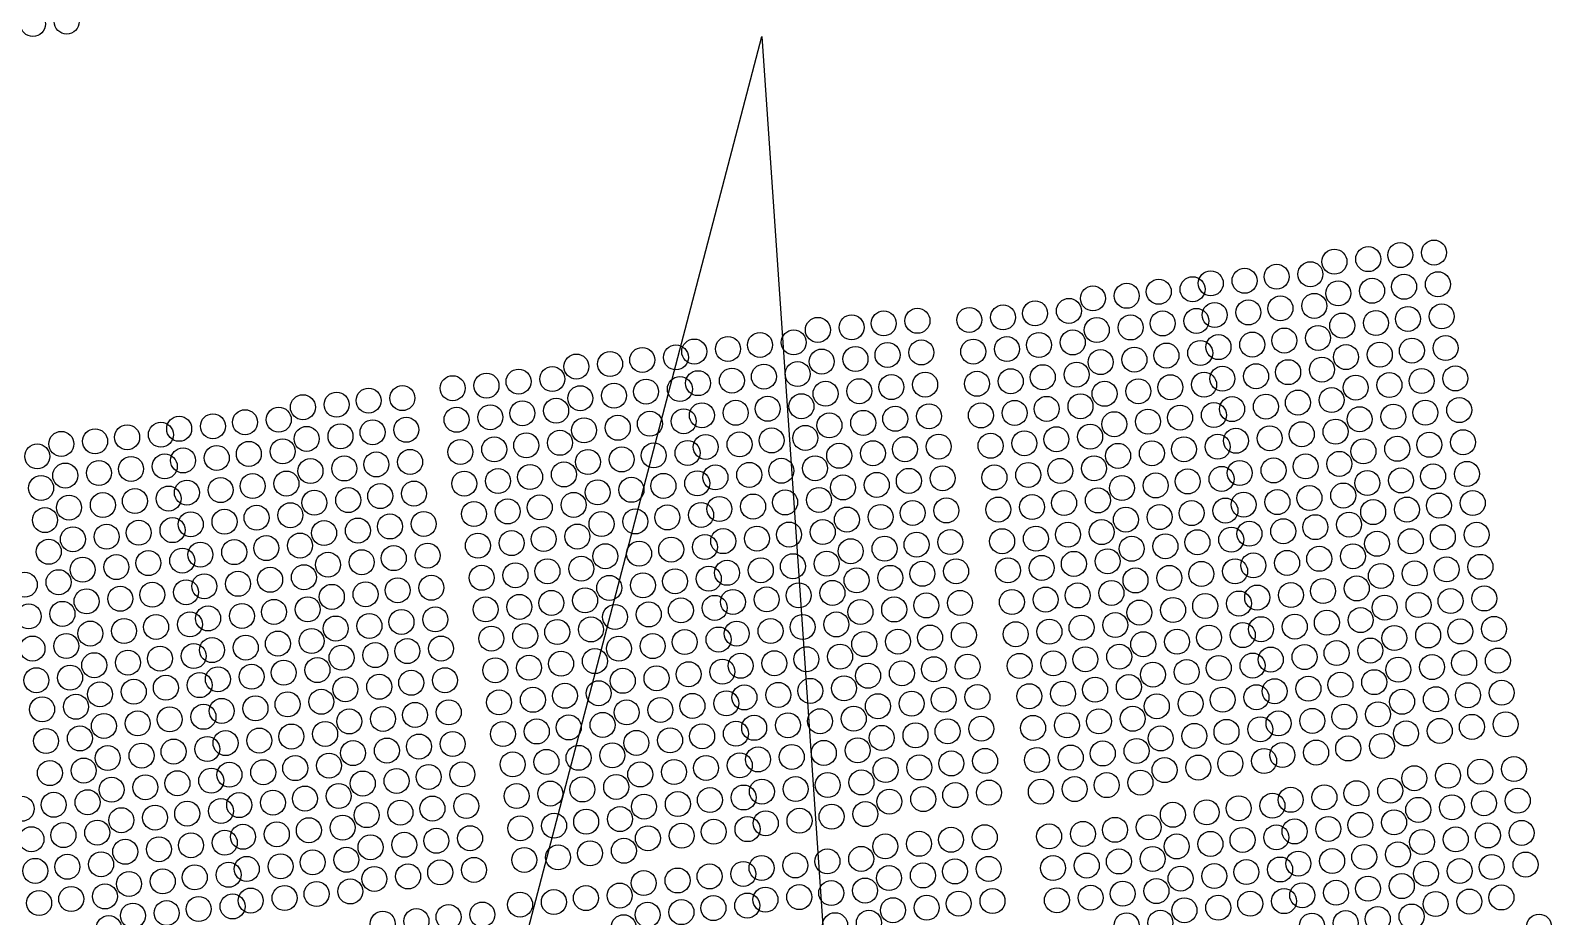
# Model space of a CAD drawing. Header units: inches. Extents: x -133 to 1452, y -237 to 1791.
# Drawn here: x 750.5 to 953.7, y 1055.4 to 1173.8 of the extents above; entities that cross this region are included whole.
import ezdxf

# ---------------------------------------------------------------- set-up
doc = ezdxf.new("R2010")
doc.units = ezdxf.units.IN
doc.header["$MEASUREMENT"] = 0

msp = doc.modelspace()

# ---------------------------------------------------------------- linework, layer by layer
for p, q in [((801.54, 994.62), (848.19, 1172.99)), ((848.19, 1172.99), (862.84, 959.38))]:
    msp.add_line(p, q)
for centre in [(750.8, 1174.64), (755.31, 1174.98), (924.73, 1142.89), (929.24, 1143.23), (933.52, 1143.77), (938.03, 1144.11), (917, 1140.88), (921.51, 1141.22), (901.25, 1138.87), (905.76, 1139.21), (908.2, 1140), (912.71, 1140.34), (929.76, 1139), (934.04, 1139.54), (938.55, 1139.88), (892.45, 1137.99), (896.97, 1138.33), (922.03, 1136.99), (925.24, 1138.66), (869, 1134.99), (875.93, 1135.11), (880.44, 1135.45), (884.72, 1135.99), (889.24, 1136.32), (906.28, 1134.98), (908.72, 1135.77), (913.23, 1136.11), (917.51, 1136.65), (930.27, 1134.7), (934.55, 1135.24), (939.06, 1135.58), (855.69, 1133.78), (860.2, 1134.12), (864.49, 1134.65), (892.97, 1133.76), (897.49, 1134.1), (901.77, 1134.64), (922.54, 1132.7), (925.76, 1134.36), (839.17, 1130.89), (843.68, 1131.23), (847.96, 1131.77), (852.47, 1132.11), (869.52, 1130.76), (876.45, 1130.88), (880.96, 1131.22), (885.24, 1131.76), (889.76, 1132.1), (906.79, 1130.69), (909.23, 1131.48), (913.74, 1131.82), (918.03, 1132.36), (935.07, 1131.01), (939.58, 1131.35), (823.42, 1128.88), (827.93, 1129.22), (832.22, 1129.76), (836.73, 1130.1), (856.21, 1129.55), (860.72, 1129.89), (865, 1130.43), (893.48, 1129.47), (898, 1129.81), (902.28, 1130.35), (926.27, 1130.14), (930.79, 1130.47), (815.69, 1126.87), (820.2, 1127.21), (839.68, 1126.66), (844.2, 1127), (848.48, 1127.54), (852.99, 1127.88), (876.96, 1126.58), (881.47, 1126.92), (885.75, 1127.46), (890.27, 1127.8), (909.75, 1127.25), (914.26, 1127.59), (918.54, 1128.13), (923.06, 1128.47), (936.37, 1126.95), (940.88, 1127.29), (800.17, 1124.66), (806.89, 1125.99), (811.41, 1126.33), (823.94, 1124.65), (828.45, 1124.99), (832.73, 1125.53), (837.25, 1125.87), (856.72, 1125.25), (861.23, 1125.59), (865.52, 1126.13), (870.03, 1126.47), (894, 1125.24), (898.52, 1125.58), (902.8, 1126.12), (907.31, 1126.46), (927.57, 1126.07), (932.08, 1126.41), (786.87, 1123.45), (791.38, 1123.79), (795.66, 1124.33), (816.21, 1122.64), (820.72, 1122.98), (844.71, 1122.7), (848.99, 1123.24), (853.5, 1123.58), (881.99, 1122.69), (886.27, 1123.23), (890.79, 1123.57), (911.05, 1123.19), (915.56, 1123.53), (919.84, 1124.07), (924.35, 1124.4), (936.88, 1122.72), (941.4, 1123.06), (770.34, 1120.56), (774.85, 1120.9), (779.14, 1121.44), (783.65, 1121.78), (800.69, 1120.43), (807.41, 1121.77), (811.92, 1122.1), (828.96, 1120.7), (833.24, 1121.24), (837.76, 1121.57), (840.19, 1122.37), (857.24, 1121.02), (861.75, 1121.36), (866.03, 1121.9), (870.55, 1122.24), (877.48, 1122.35), (895.3, 1121.18), (899.81, 1121.52), (904.1, 1122.06), (908.61, 1122.4), (928.09, 1121.84), (932.6, 1122.18), (754.59, 1118.55), (759.11, 1118.89), (763.39, 1119.43), (767.9, 1119.77), (787.38, 1119.22), (791.9, 1119.56), (796.18, 1120.1), (821.23, 1118.69), (824.45, 1120.36), (845.23, 1118.48), (849.51, 1119.01), (854.02, 1119.35), (883.29, 1118.63), (887.57, 1119.17), (892.08, 1119.51), (911.56, 1118.96), (916.08, 1119.3), (920.36, 1119.84), (924.87, 1120.18), (937.4, 1118.43), (941.91, 1118.77), (751.38, 1116.88), (775.37, 1116.67), (779.65, 1117.21), (784.17, 1117.55), (807.92, 1117.47), (812.44, 1117.81), (816.72, 1118.35), (829.48, 1116.47), (833.76, 1117.01), (838.28, 1117.34), (840.71, 1118.14), (858.54, 1116.96), (863.05, 1117.3), (867.33, 1117.84), (871.84, 1118.18), (878.77, 1118.29), (895.82, 1116.95), (900.33, 1117.29), (904.61, 1117.83), (909.13, 1118.17), (928.6, 1117.55), (933.11, 1117.89), (759.62, 1114.66), (763.91, 1115.2), (768.42, 1115.54), (770.86, 1116.33), (787.89, 1114.92), (792.41, 1115.26), (796.69, 1115.8), (801.2, 1116.14), (821.75, 1114.46), (824.97, 1116.13), (846.52, 1114.41), (850.81, 1114.95), (855.32, 1115.29), (883.8, 1114.4), (888.09, 1114.94), (892.6, 1115.28), (912.07, 1114.66), (916.59, 1115), (920.87, 1115.54), (925.38, 1115.88), (942.43, 1114.54), (751.89, 1112.65), (755.11, 1114.32), (775.88, 1112.37), (780.16, 1112.91), (784.68, 1113.25), (808.44, 1113.24), (812.95, 1113.58), (817.24, 1114.12), (830.78, 1112.41), (835.06, 1112.94), (839.57, 1113.28), (842.01, 1114.07), (859.05, 1112.73), (863.57, 1113.07), (867.85, 1113.61), (872.36, 1113.95), (879.29, 1114.06), (896.33, 1112.65), (900.84, 1112.99), (905.12, 1113.53), (909.64, 1113.87), (929.12, 1113.32), (933.63, 1113.66), (937.91, 1114.2), (760.14, 1110.37), (764.42, 1110.91), (768.93, 1111.24), (771.37, 1112.04), (788.41, 1110.69), (792.93, 1111.03), (797.21, 1111.57), (801.72, 1111.91), (823.05, 1110.4), (826.26, 1112.07), (851.32, 1110.72), (855.84, 1111.06), (888.6, 1110.65), (893.11, 1110.99), (912.59, 1110.43), (917.11, 1110.77), (921.39, 1111.31), (925.9, 1111.65), (938.69, 1110.31), (943.21, 1110.64), (752.41, 1108.36), (755.62, 1110.03), (780.68, 1108.68), (785.2, 1109.02), (809.74, 1109.18), (814.25, 1109.52), (818.53, 1110.06), (835.58, 1108.72), (840.09, 1109.05), (842.53, 1109.85), (847.04, 1110.18), (859.57, 1108.44), (864.08, 1108.78), (868.36, 1109.32), (872.87, 1109.65), (879.8, 1109.77), (884.32, 1110.11), (896.85, 1108.43), (901.36, 1108.76), (905.64, 1109.3), (910.16, 1109.64), (929.9, 1109.43), (934.41, 1109.77), (764.94, 1106.68), (769.45, 1107.02), (771.89, 1107.81), (776.4, 1108.15), (789.71, 1106.63), (794.22, 1106.97), (798.51, 1107.51), (803.02, 1107.85), (826.78, 1107.84), (831.29, 1108.18), (851.84, 1106.43), (856.35, 1106.77), (889.12, 1106.42), (893.63, 1106.76), (913.37, 1106.54), (917.88, 1106.88), (922.17, 1107.42), (926.68, 1107.76), (943.72, 1106.41), (756.14, 1105.8), (760.65, 1106.14), (781.98, 1104.62), (786.49, 1104.96), (810.26, 1104.95), (814.77, 1105.29), (819.05, 1105.83), (823.56, 1106.17), (836.09, 1104.42), (840.6, 1104.76), (843.04, 1105.55), (847.55, 1105.89), (860.08, 1104.21), (864.6, 1104.55), (868.88, 1105.09), (873.39, 1105.43), (880.32, 1105.54), (884.83, 1105.88), (897.63, 1104.53), (902.14, 1104.87), (906.42, 1105.41), (910.93, 1105.75), (930.42, 1105.2), (934.93, 1105.54), (939.21, 1106.08), (752.92, 1104.13), (766.23, 1102.62), (770.75, 1102.95), (773.18, 1103.75), (777.7, 1104.08), (790.23, 1102.4), (794.74, 1102.74), (799.02, 1103.28), (803.54, 1103.62), (827.29, 1103.54), (831.81, 1103.88), (852.35, 1102.2), (856.87, 1102.54), (889.9, 1102.52), (894.41, 1102.86), (913.89, 1102.31), (918.4, 1102.65), (922.69, 1103.19), (927.2, 1103.53), (757.44, 1101.74), (761.95, 1102.08), (782.5, 1100.39), (787.01, 1100.73), (810.77, 1100.66), (815.28, 1100.99), (819.56, 1101.53), (824.08, 1101.87), (836.61, 1100.19), (841.12, 1100.53), (843.56, 1101.32), (848.07, 1101.66), (860.86, 1100.31), (865.37, 1100.65), (869.66, 1101.19), (874.17, 1101.53), (881.1, 1101.65), (885.61, 1101.98), (898.14, 1100.3), (902.66, 1100.64), (906.94, 1101.18), (911.45, 1101.52), (930.93, 1100.9), (935.44, 1101.24), (939.72, 1101.78), (944.24, 1102.12), (749.71, 1099.73), (754.22, 1100.07), (766.75, 1098.39), (771.26, 1098.72), (773.7, 1099.52), (778.21, 1099.85), (790.74, 1098.11), (795.25, 1098.45), (799.54, 1098.99), (804.05, 1099.32), (827.81, 1099.31), (832.32, 1099.65), (853.13, 1098.31), (857.64, 1098.64), (890.41, 1098.29), (894.93, 1098.63), (918.91, 1098.35), (923.2, 1098.89), (927.71, 1099.23), (757.96, 1097.51), (762.47, 1097.85), (783.01, 1096.1), (787.52, 1096.44), (811.29, 1096.43), (815.8, 1096.77), (820.08, 1097.3), (824.59, 1097.64), (837.39, 1096.3), (841.9, 1096.64), (844.34, 1097.43), (848.85, 1097.77), (861.38, 1096.09), (865.89, 1096.42), (870.18, 1096.96), (874.69, 1097.3), (881.62, 1097.42), (886.13, 1097.75), (903.17, 1096.35), (907.45, 1096.89), (911.96, 1097.22), (914.4, 1098.02), (931.44, 1096.67), (935.96, 1097.01), (940.24, 1097.55), (944.75, 1097.89), (750.23, 1095.5), (754.74, 1095.84), (767.26, 1094.09), (771.78, 1094.43), (774.21, 1095.22), (778.73, 1095.56), (795.77, 1094.22), (800.05, 1094.76), (804.57, 1095.1), (828.59, 1095.42), (833.1, 1095.76), (853.65, 1094.08), (858.16, 1094.42), (895.44, 1094.34), (898.66, 1096.01), (919.43, 1094.13), (923.71, 1094.66), (928.23, 1095), (758.47, 1093.21), (762.98, 1093.55), (788.04, 1092.21), (791.26, 1093.88), (812.06, 1092.53), (816.58, 1092.87), (820.86, 1093.41), (825.37, 1093.75), (837.9, 1092.07), (842.42, 1092.41), (844.85, 1093.2), (849.37, 1093.54), (866.4, 1092.13), (870.69, 1092.67), (875.2, 1093.01), (882.13, 1093.12), (886.64, 1093.46), (890.93, 1094), (903.69, 1092.12), (907.97, 1092.66), (912.48, 1093), (914.92, 1093.79), (932.74, 1092.61), (937.25, 1092.95), (941.54, 1093.49), (946.05, 1093.83), (750.74, 1091.2), (755.25, 1091.54), (772.29, 1090.2), (774.73, 1090.99), (779.24, 1091.33), (783.53, 1091.87), (792.04, 1089.98), (796.55, 1090.32), (800.83, 1090.86), (805.34, 1091.2), (829.11, 1091.19), (833.62, 1091.53), (858.67, 1090.12), (861.89, 1091.79), (895.96, 1090.11), (899.17, 1091.78), (920.73, 1090.06), (925.01, 1090.6), (929.52, 1090.94), (758.99, 1088.98), (763.5, 1089.32), (767.78, 1089.86), (784.31, 1087.98), (788.82, 1088.32), (812.58, 1088.3), (817.1, 1088.64), (821.38, 1089.18), (825.89, 1089.52), (842.93, 1088.11), (845.37, 1088.9), (849.88, 1089.24), (854.16, 1089.78), (871.21, 1088.44), (875.72, 1088.78), (882.65, 1088.89), (887.16, 1089.23), (891.44, 1089.77), (904.98, 1088.06), (909.27, 1088.6), (913.78, 1088.93), (916.22, 1089.73), (933.26, 1088.38), (937.77, 1088.72), (942.06, 1089.26), (946.57, 1089.6), (751.26, 1086.97), (755.77, 1087.31), (768.56, 1085.97), (773.07, 1086.31), (775.51, 1087.1), (780.02, 1087.44), (797.07, 1086.09), (801.35, 1086.63), (805.86, 1086.97), (829.62, 1086.89), (834.13, 1087.23), (838.42, 1087.77), (859.19, 1085.89), (862.41, 1087.56), (866.92, 1087.9), (897.25, 1086.05), (900.47, 1087.72), (925.53, 1086.37), (930.04, 1086.71), (759.76, 1085.09), (764.28, 1085.43), (789.34, 1084.09), (792.55, 1085.76), (813.09, 1084.01), (817.61, 1084.35), (821.89, 1084.89), (826.4, 1085.23), (843.45, 1083.88), (845.88, 1084.67), (850.4, 1085.01), (854.68, 1085.55), (872.5, 1084.38), (877.02, 1084.72), (883.94, 1084.83), (888.46, 1085.17), (892.74, 1085.71), (909.78, 1084.37), (914.3, 1084.7), (916.73, 1085.5), (921.25, 1085.83), (933.77, 1084.09), (938.28, 1084.43), (942.57, 1084.97), (947.08, 1085.3), (752.03, 1083.08), (756.55, 1083.42), (773.59, 1082.08), (776.03, 1082.87), (780.54, 1083.21), (784.82, 1083.75), (801.86, 1082.34), (806.37, 1082.68), (830.14, 1082.67), (834.65, 1083), (838.93, 1083.54), (860.49, 1081.83), (863.71, 1083.5), (868.22, 1083.84), (897.77, 1081.82), (900.99, 1083.49), (905.5, 1083.83), (926.04, 1082.08), (930.55, 1082.42), (760.28, 1080.86), (764.8, 1081.2), (769.08, 1081.74), (789.85, 1079.79), (793.07, 1081.46), (797.58, 1081.8), (813.61, 1079.78), (818.13, 1080.12), (822.41, 1080.66), (826.92, 1081), (844.74, 1079.82), (847.18, 1080.61), (851.69, 1080.95), (855.98, 1081.49), (873.02, 1080.15), (877.53, 1080.49), (884.46, 1080.6), (888.98, 1080.94), (893.26, 1081.48), (910.3, 1080.07), (914.81, 1080.41), (917.25, 1081.2), (921.76, 1081.54), (934.29, 1079.86), (938.8, 1080.2), (943.09, 1080.74), (947.6, 1081.08), (752.55, 1078.85), (757.07, 1079.19), (774.1, 1077.78), (776.54, 1078.57), (781.05, 1078.91), (785.34, 1079.45), (802.38, 1078.11), (806.89, 1078.45), (831.44, 1078.6), (835.95, 1078.94), (840.23, 1079.48), (864.22, 1079.27), (868.74, 1079.61), (901.5, 1079.19), (906.01, 1079.53), (926.56, 1077.85), (931.07, 1078.19), (760.79, 1076.57), (765.31, 1076.9), (769.59, 1077.44), (793.58, 1077.23), (798.1, 1077.57), (814.91, 1075.72), (819.42, 1076.06), (823.71, 1076.6), (828.22, 1076.93), (847.7, 1076.38), (852.21, 1076.72), (856.49, 1077.26), (861.01, 1077.6), (873.53, 1075.85), (878.04, 1076.19), (884.97, 1076.31), (889.49, 1076.64), (893.77, 1077.18), (898.28, 1077.52), (910.81, 1075.84), (915.33, 1076.18), (917.76, 1076.97), (922.28, 1077.31), (753.06, 1074.56), (757.58, 1074.9), (777.06, 1074.34), (781.57, 1074.68), (785.85, 1075.22), (790.37, 1075.56), (803.68, 1074.05), (808.19, 1074.39), (831.95, 1074.38), (836.47, 1074.71), (840.75, 1075.25), (845.26, 1075.59), (864.74, 1074.97), (869.25, 1075.31), (902.02, 1074.96), (906.53, 1075.3), (935.4, 1073.88), (939.91, 1074.22), (944.2, 1074.76), (948.71, 1075.1), (761.31, 1072.34), (765.83, 1072.67), (770.11, 1073.21), (774.62, 1073.55), (794.88, 1073.17), (799.39, 1073.51), (819.94, 1071.83), (824.22, 1072.37), (828.74, 1072.71), (848.21, 1072.09), (852.72, 1072.43), (857.01, 1072.97), (861.52, 1073.31), (878.56, 1071.96), (885.49, 1072.08), (890.01, 1072.42), (894.29, 1072.95), (898.8, 1073.29), (927.67, 1071.87), (932.18, 1072.21), (749.3, 1069.79), (753.58, 1070.33), (758.1, 1070.67), (778.36, 1070.28), (782.87, 1070.62), (787.15, 1071.16), (791.66, 1071.5), (804.19, 1069.82), (808.71, 1070.16), (815.43, 1071.49), (832.46, 1070.08), (836.98, 1070.42), (841.26, 1070.96), (845.77, 1071.3), (865.25, 1070.75), (869.77, 1071.08), (874.05, 1071.62), (911.93, 1069.86), (916.44, 1070.2), (918.88, 1070.99), (923.39, 1071.33), (935.92, 1069.65), (940.43, 1069.99), (944.71, 1070.53), (949.23, 1070.87), (762.61, 1068.27), (767.12, 1068.61), (771.41, 1069.15), (775.92, 1069.49), (795.4, 1068.94), (799.91, 1069.28), (824.73, 1068.07), (829.25, 1068.41), (848.73, 1067.86), (853.24, 1068.2), (857.52, 1068.74), (862.04, 1069.08), (903.13, 1068.99), (907.64, 1069.32), (928.19, 1067.64), (932.7, 1067.98), (750.6, 1065.73), (754.88, 1066.27), (759.39, 1066.61), (778.87, 1066.05), (783.39, 1066.39), (787.67, 1066.93), (792.18, 1067.27), (809.22, 1065.86), (815.94, 1067.19), (820.45, 1067.53), (832.98, 1065.85), (837.5, 1066.19), (841.78, 1066.73), (846.29, 1067.07), (873.49, 1065.65), (878, 1065.99), (886.6, 1066.1), (891.12, 1066.44), (895.4, 1066.98), (899.91, 1067.32), (912.44, 1065.63), (916.96, 1065.97), (919.39, 1066.76), (923.91, 1067.1), (940.94, 1065.7), (945.23, 1066.23), (949.74, 1066.57), (763.13, 1064.05), (767.64, 1064.38), (771.92, 1064.92), (776.44, 1065.26), (795.91, 1064.65), (800.42, 1064.98), (804.71, 1065.52), (825.25, 1063.84), (829.77, 1064.18), (864.7, 1064.77), (869.21, 1065.11), (903.65, 1064.76), (908.16, 1065.1), (933.21, 1063.69), (936.43, 1065.36), (751.11, 1061.5), (755.4, 1062.04), (759.91, 1062.38), (779.38, 1061.76), (783.9, 1062.1), (788.18, 1062.64), (792.69, 1062.98), (809.74, 1061.63), (816.46, 1062.96), (820.97, 1063.3), (848.17, 1061.88), (852.68, 1062.22), (856.97, 1062.76), (861.48, 1063.1), (878.52, 1061.76), (887.12, 1061.87), (891.63, 1062.21), (895.92, 1062.75), (900.43, 1063.09), (917.47, 1061.68), (919.91, 1062.47), (924.42, 1062.81), (928.7, 1063.35), (945.74, 1062.01), (950.26, 1062.34), (763.64, 1059.75), (768.15, 1060.09), (772.43, 1060.63), (776.95, 1060.97), (796.43, 1060.42), (800.94, 1060.75), (805.22, 1061.29), (832.42, 1059.87), (836.94, 1060.21), (841.22, 1060.75), (845.73, 1061.09), (865.21, 1060.54), (869.73, 1060.88), (874.01, 1061.42), (904.16, 1060.46), (908.67, 1060.8), (912.96, 1061.34), (933.73, 1059.46), (936.95, 1061.13), (941.46, 1061.47), (755.91, 1057.74), (760.42, 1058.08), (779.9, 1057.53), (784.42, 1057.87), (788.7, 1058.41), (793.21, 1058.75), (824.69, 1057.86), (829.21, 1058.2), (848.69, 1057.65), (853.2, 1057.99), (857.48, 1058.53), (862, 1058.87), (879.03, 1057.46), (887.63, 1057.57), (892.15, 1057.91), (896.43, 1058.45), (900.94, 1058.79), (917.99, 1057.45), (920.42, 1058.24), (924.94, 1058.58), (929.22, 1059.12), (947.04, 1057.94), (751.63, 1057.2), (764.16, 1055.52), (768.67, 1055.86), (772.95, 1056.4), (777.47, 1056.74), (810.85, 1055.66), (815.9, 1056.99), (820.41, 1057.33), (832.94, 1055.64), (837.46, 1055.98), (841.74, 1056.52), (846.25, 1056.86), (865.73, 1056.24), (870.24, 1056.58), (874.52, 1057.12), (904.68, 1056.23), (909.19, 1056.57), (913.47, 1057.11), (935.03, 1055.4), (938.25, 1057.07), (942.76, 1057.4), (760.94, 1053.85), (797.54, 1054.44), (802.05, 1054.78), (806.34, 1055.32), (829.73, 1053.97), (858, 1054.24), (862.51, 1054.57), (896.95, 1054.22), (901.46, 1054.56), (921.72, 1054.18), (926.23, 1054.52), (930.52, 1055.06), (952.07, 1054.05)]:
    msp.add_circle(centre, 1.67)

doc.saveas('drawing.dxf')
